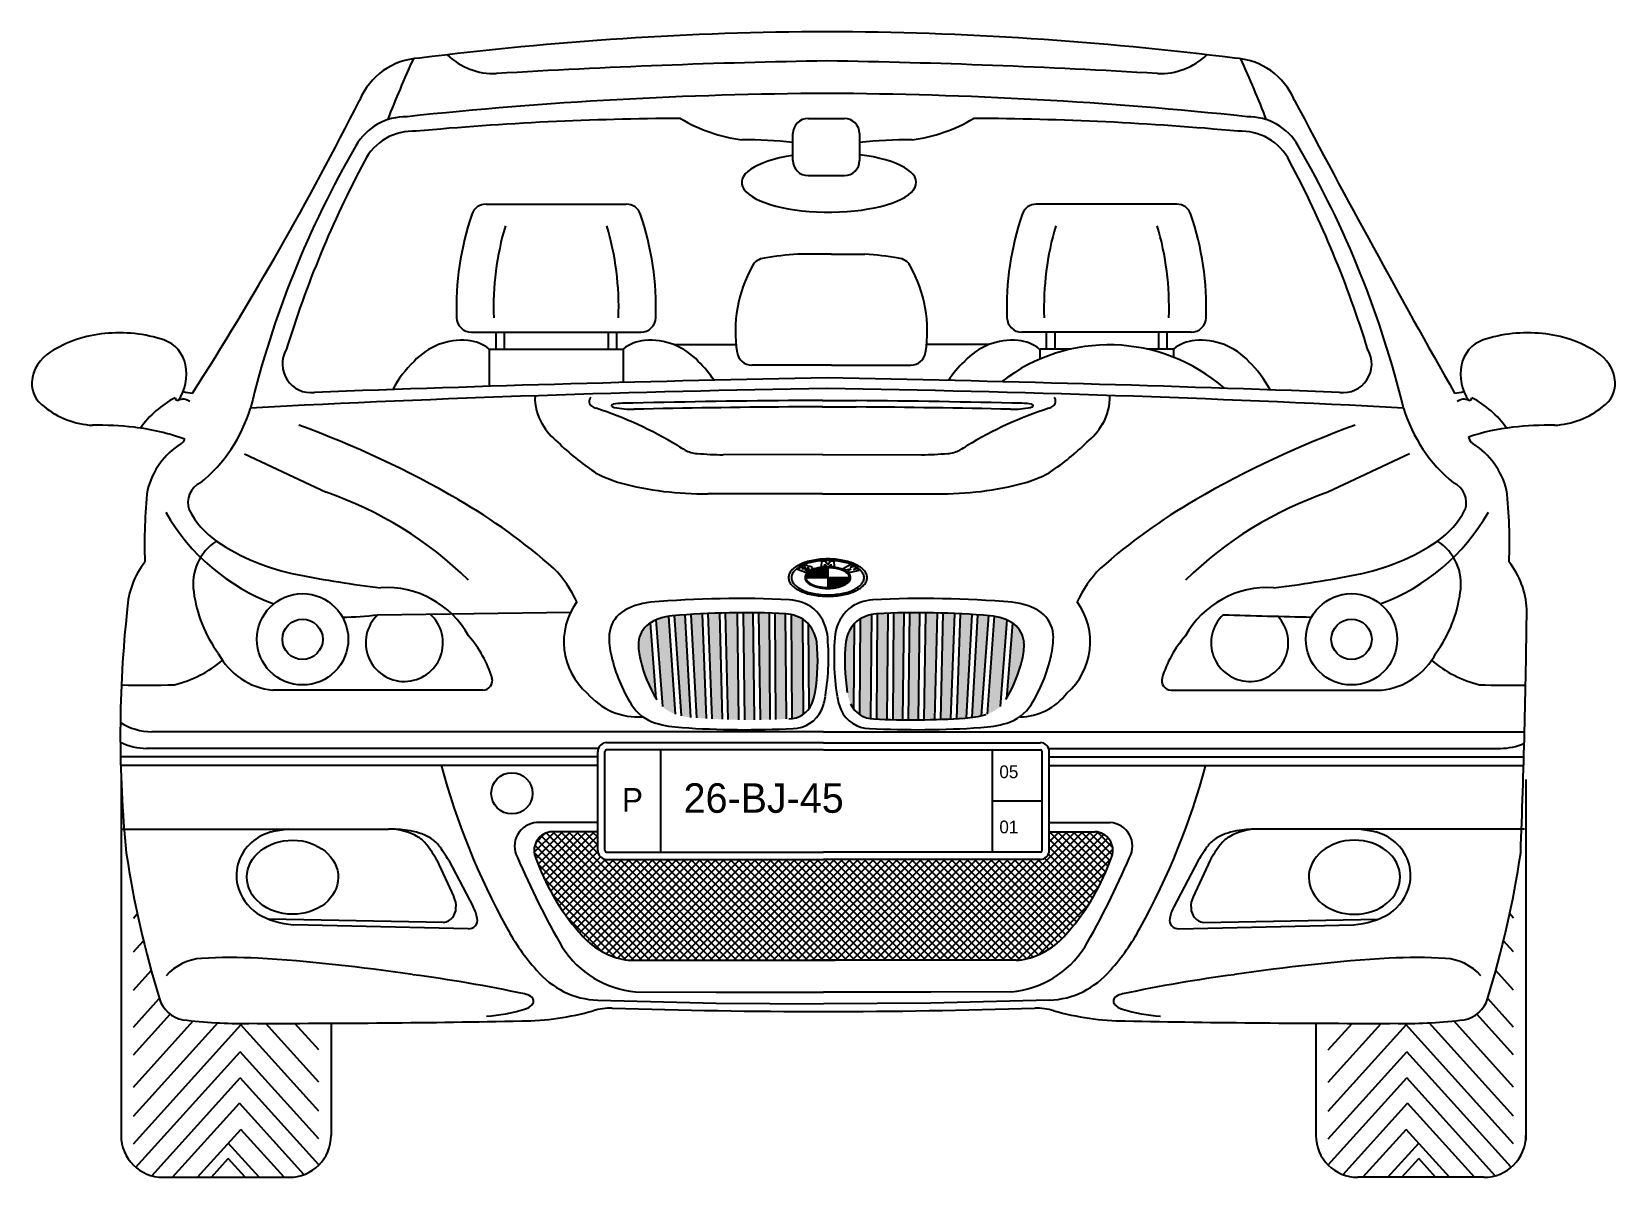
# Model space of a CAD drawing. Header units: millimetres. Extents: x -1078 to 1078, y 0 to 1560.
import ezdxf

# ---------------------------------------------------------------- set-up
doc = ezdxf.new("R2010")
doc.units = ezdxf.units.MM
doc.layers.add('ceco.net 212', color=7, linetype='Continuous')
doc.styles.add('AREAL', font='')
doc.styles.get('AREAL').set_extended_font_data('AvantGarde Bk BT')

msp = doc.modelspace()

# ---------------------------------------------------------------- hatches: boundary and pattern name
at = {"layer": 'ceco.net 212'}
h = msp.add_hatch(color=256, dxfattribs=at)
h.paths.add_polyline_path([(-236, 755.1, 0.010108), (-238.4, 753.6, 0.207257), (-251.9, 729, 0.077509), (-249.4, 704.9, 0.080164), (-228.1, 652.2)])
h.paths.add_polyline_path([(-211.3, 764.1, 0.064204), (-228.4, 759.1), (-219.3, 641.2, 0.107663), (-201.8, 630.9)])
h.paths.add_polyline_path([(-188.7, 766.2, 0.003191), (-203.5, 765), (-193.8, 628.6, 0.027505), (-180.9, 626.4)])
h.paths.add_polyline_path([(-165.1, 767.6, 0.003391), (-180.8, 766.7), (-172.9, 625.7, 0.003661), (-171.2, 625.6, 0.00277), (-159.8, 624.9)])
h.paths.add_polyline_path([(-141.6, 768.5, 0.00338), (-157.3, 767.9), (-151.9, 624.4, 0.00339), (-138, 623.8)])
h.paths.add_polyline_path([(-117.5, 769, 0.003489), (-133.7, 768.7), (-130.1, 623.5, 0.003538), (-115.6, 623.2)])
h.paths.add_polyline_path([(-96.2, 769, 0.0029), (-109.6, 769), (-107.7, 623.1, 0.003274), (-94.2, 623.1)])
h.paths.add_polyline_path([(-74.2, 768.5, 0.003023), (-88.3, 768.9), (-86.3, 623.2, 0.003233), (-73.1, 623.4)])
h.paths.add_polyline_path([(-52, 767.7, 0.003088), (-66.3, 768.3), (-65.2, 623.7, 0.003484), (-50.9, 624.3)])
h.paths.add_polyline_path([(-28.7, 760.5, 0.08031), (-44.1, 766.6), (-43, 624.8, 0.11815), (-27.6, 630.8)])
h.paths.add_polyline_path([(-9.2, 729.4, 0.140067), (-20.7, 753.9), (-19.8, 638.3, 0.054825), (-15.8, 644.9, 0.069981), (-11.4, 660.5, 0.064704)])
h = msp.add_hatch(color=256, dxfattribs=at)
h.paths.add_polyline_path([(257.2, 755.1, -0.010108), (259.5, 753.6, -0.207257), (273, 729, -0.077509), (270.6, 704.9, -0.080164), (249.2, 652.2)])
h.paths.add_polyline_path([(232.5, 764.1, -0.064204), (249.5, 759.1), (240.5, 641.2, -0.107663), (223, 630.9)])
h.paths.add_polyline_path([(209.9, 766.2, -0.003191), (224.6, 765), (214.9, 628.6, -0.027505), (202, 626.4)])
h.paths.add_polyline_path([(186.3, 767.6, -0.003391), (202, 766.7), (194.1, 625.7, -0.003661), (192.4, 625.6, -0.00277), (181, 624.9)])
h.paths.add_polyline_path([(162.7, 768.5, -0.00338), (178.4, 767.9), (173.1, 624.4, -0.00339), (159.2, 623.8)])
h.paths.add_polyline_path([(138.7, 769, -0.003489), (154.8, 768.7), (151.3, 623.5, -0.003538), (136.7, 623.2)])
h.paths.add_polyline_path([(117.3, 769, -0.0029), (130.8, 769), (128.8, 623.1, -0.003274), (115.4, 623.1)])
h.paths.add_polyline_path([(95.4, 768.5, -0.003023), (109.4, 768.9), (107.5, 623.2, -0.003233), (94.2, 623.4)])
h.paths.add_polyline_path([(73.2, 767.7, -0.003088), (87.5, 768.3), (86.3, 623.7, -0.003484), (72, 624.3)])
h.paths.add_polyline_path([(49.8, 760.5, -0.08031), (65.3, 766.6), (64.1, 624.8, -0.11815), (48.8, 630.8)])
h.paths.add_polyline_path([(30.3, 729.4, -0.140067), (41.9, 753.9), (40.9, 638.3, -0.054825), (36.9, 644.9, -0.069981), (32.5, 660.5, -0.064704)])
h = msp.add_hatch(dxfattribs=at)
h.set_pattern_fill('ANSI37', color=256, scale=60.735995, style=0)
h.set_pattern_definition([(45, (-17809.119, -35718.642), (-5.3683542, 5.3683542), []), (135, (-17809.119, -35718.642), (-5.3683542, -5.3683542), [])])
h.paths.add_polyline_path([(392.7, 437.5, 0.499546), (369.8, 470.7), (307.4, 470.7), (307.4, 445.1, -0.414214), (295.3, 433.1), (0, 433.1), (-295.3, 433.1, -0.414214), (-307.4, 445.1), (-307.4, 470.7), (-369.8, 470.7, 0.499546), (-392.7, 437.5, 0.096688), (-333, 334, 0.161163), (-277.9, 297.9, 0.065272), (-262.4, 295.8), (-262.4, 295.8), (15.9, 295.8), (262.4, 295.8, 0.065272), (277.9, 297.9, 0.160896), (332.9, 333.9, 0.00026), (333, 334, 0.096688)])

# ---------------------------------------------------------------- linework, layer by layer
for p, q in [((-20.9, 1442.2), (28.4, 1442.2)), ((-41.7, 1385), (-41.7, 1421.5)), ((49.2, 1421.5), (49.2, 1385)), ((28.4, 1364.2), (-20.9, 1364.2)), ((-459.6, 1325.4), (-268.5, 1325.4)), ((481, 1325.4), (289.8, 1325.4)), ((10.7, 1257.2), (-35.1, 1257.2)), ((10.7, 1257.2), (56.4, 1257.2)), ((-479.3, 1151.1), (-248.8, 1151.1)), ((-446.2, 1151.1), (-446.2, 1128)), ((-434.7, 1151.1), (-434.7, 1128)), ((-293.4, 1151.1), (-293.4, 1128)), ((-281.9, 1151.1), (-281.9, 1128)), ((500.7, 1151.1), (270.2, 1151.1)), ((303.3, 1151.1), (303.3, 1128)), ((314.8, 1151.1), (314.8, 1128)), ((456.1, 1151.1), (456.1, 1128)), ((467.6, 1151.1), (467.6, 1128)), ((-455.1, 1128), (-273.8, 1128)), ((-455.1, 1128), (-455.1, 1077.3)), ((-273, 1128), (-273, 1082.6)), ((-203.8, 1134.1), (-119.1, 1134.1)), ((225.1, 1134.1), (140.4, 1134.1)), ((294.4, 1128), (294.4, 1114.3)), ((336.8, 1128), (295.2, 1128)), ((476.5, 1128), (440.8, 1128)), ((476.5, 1128), (476.5, 1117.1)), ((10.7, 1106.2), (-97.5, 1106.2)), ((10.7, 1106.2), (118.9, 1106.2)), ((-1, 1057.9), (-47.7, 1057.9)), ((-1.9, 1057.9), (44.7, 1057.9)), ((-1, 1049.3), (-47.7, 1049.3)), ((-1.9, 1049.3), (44.7, 1049.3)), ((-788.5, 985.2), (-677.3, 933)), ((-1.5, 984.4), (-136.6, 984.1)), ((-1.5, 984.4), (133.6, 984.1)), ((798.1, 985.2), (686.9, 933)), ((-1.5, 930.9), (-157.5, 930.9)), ((-1.5, 930.9), (154.5, 930.9)), ((-28.1, 832.8), (-35.6, 828.3)), ((-35.6, 828.3), (-23.7, 823.8)), ((-29.6, 829.1), (-26.7, 830.8)), ((-27.7, 828.4), (-29.6, 829.1)), ((-24.9, 830.1), (-27.7, 828.4)), ((-22, 829.3), (-25.2, 827.5)), ((-25.2, 827.5), (-23.3, 826.7)), ((-23.7, 823.8), (-15.8, 828.4)), ((-23.3, 826.7), (-20.1, 828.6)), ((-22.9, 820.2), (5.8, 820.2)), ((-22.3, 821), (5.8, 821)), ((-21.6, 821.9), (5.8, 821.9)), ((-20.6, 822.7), (5.8, 822.7)), ((-19.7, 823.5), (5.8, 823.5)), ((-18.5, 824.4), (5.8, 824.4)), ((-16.9, 825.2), (5.8, 825.2)), ((-15.4, 826.1), (5.8, 826.1)), ((-13.4, 826.9), (5.8, 826.9)), ((-10.7, 827.8), (5.8, 827.8)), ((-7.9, 828.6), (5.8, 828.6)), ((-4, 829.5), (5.8, 829.5)), ((-2.8, 839.1), (-3.4, 831.8)), ((-3.4, 831.8), (1.6, 832.1)), ((2.3, 839.3), (-2.8, 839.1)), ((1.6, 832.1), (1.9, 835.1)), ((1.9, 835.1), (4.1, 832.1)), ((5.8, 834.4), (2.3, 839.3)), ((4.1, 832.1), (7.6, 832.1)), ((9.4, 839.3), (5.8, 834.4)), ((5.9, 830.2), (5.9, 803.3)), ((7.6, 832.1), (9.8, 835.1)), ((14.5, 839.1), (9.4, 839.3)), ((9.8, 835.1), (10.1, 832.1)), ((10.1, 832.1), (15.1, 831.8)), ((15.1, 831.8), (14.5, 839.1)), ((36.2, 834.4), (27, 828.7)), ((27, 828.7), (30.3, 827.2)), ((30.3, 827.2), (37.4, 828.8)), ((37.4, 828.8), (32.7, 825.8)), ((32.7, 825.8), (35, 823.9)), ((35, 823.9), (48.8, 826.9)), ((39.8, 832.9), (36.2, 834.4)), ((36.2, 830.7), (39.8, 832.9)), ((41.9, 831.9), (36.2, 830.7)), ((41, 827.8), (44.9, 830.2)), ((46.4, 828.9), (41, 827.8)), ((44.9, 830.2), (41.9, 831.9)), ((48.8, 826.9), (46.4, 828.9)), ((-23.9, 816.8), (35.6, 816.8)), ((-23.8, 817.6), (5.8, 817.6)), ((-23.6, 818.5), (5.8, 818.5)), ((-23.3, 819.3), (5.8, 819.3)), ((5.8, 815.9), (35.5, 815.9)), ((5.8, 815.1), (35.3, 815.1)), ((5.8, 814.2), (35, 814.2)), ((5.8, 813.4), (34.5, 813.4)), ((5.8, 812.5), (34, 812.5)), ((5.8, 811.7), (33.3, 811.7)), ((5.8, 810.8), (32.3, 810.8)), ((5.8, 810), (31.4, 810)), ((5.8, 809.1), (30.2, 809.1)), ((5.8, 808.3), (28.8, 808.3)), ((5.8, 807.4), (27.1, 807.4)), ((5.8, 806.6), (25.2, 806.6)), ((5.8, 805.7), (22.8, 805.7)), ((5.8, 804.9), (19.8, 804.9)), ((5.8, 804.1), (15.7, 804.1)), ((-606.9, 766.3), (-344.5, 769.7)), ((-236, 755.1), (-228.1, 652.2)), ((-228.4, 759.1), (-219.3, 641.2)), ((-211.3, 764.1), (-201.8, 630.9)), ((-203.5, 765), (-193.8, 628.6)), ((-188.7, 766.2), (-180.9, 626.4)), ((-180.8, 766.7), (-172.9, 625.7)), ((-165.1, 767.6), (-159.8, 624.9)), ((-157.3, 767.9), (-151.9, 624.4)), ((-141.6, 768.5), (-138, 623.8)), ((-133.7, 768.7), (-130.1, 623.5)), ((-117.5, 769), (-115.6, 623.2)), ((-109.6, 769), (-107.7, 623.1)), ((-96.2, 769), (-94.2, 623.1)), ((-88.3, 768.9), (-86.3, 623.2)), ((-74.2, 768.5), (-73.1, 623.4)), ((-66.3, 768.3), (-65.2, 623.7)), ((-52, 767.7), (-50.9, 624.3)), ((-44.1, 766.6), (-43, 624.8)), ((-28.7, 760.5), (-27.6, 630.8)), ((49.8, 760.5), (48.8, 630.8)), ((65.3, 766.6), (64.1, 624.8)), ((73.2, 767.7), (72, 624.3)), ((87.5, 768.3), (86.3, 623.7)), ((95.4, 768.5), (94.2, 623.4)), ((109.4, 768.9), (107.5, 623.2)), ((117.3, 769), (115.4, 623.1)), ((130.8, 769), (128.8, 623.1)), ((138.7, 769), (136.7, 623.2)), ((154.8, 768.7), (151.3, 623.5)), ((162.7, 768.5), (159.2, 623.8)), ((178.4, 767.9), (173.1, 624.4)), ((186.3, 767.6), (181, 624.9)), ((202, 766.7), (194.1, 625.7)), ((209.9, 766.2), (202, 626.4)), ((224.6, 765), (214.9, 628.6)), ((232.5, 764.1), (223, 630.9)), ((249.5, 759.1), (240.5, 641.2)), ((257.2, 755.1), (249.2, 652.2)), ((-20.7, 753.9), (-19.8, 638.3)), ((41.9, 753.9), (40.9, 638.3)), ((-463.8, 663.5), (-750.1, 663.5)), ((473.4, 663.5), (759.7, 663.5)), ((0, 606.8), (-914.6, 606.8)), ((0, 606.8), (954.7, 606.8)), ((-306.6, 584.2), (-921.8, 584.2)), ((0, 592), (-295.3, 592)), ((0, 582.4), (-295.3, 582.4)), ((-221.7, 442.7), (-221.7, 582.4)), ((0, 592), (295.3, 592)), ((0, 582.4), (295.3, 582.4)), ((230.3, 442.7), (230.3, 582.4)), ((306.6, 584.2), (921.8, 584.2)), ((-307.4, 572.6), (-957.3, 572.6)), ((-307.4, 561.1), (-957.1, 561.1)), ((-307.4, 445.1), (-307.4, 580)), ((-297.7, 445.1), (-297.7, 580)), ((297.7, 445.1), (297.7, 580)), ((307.4, 445.1), (307.4, 580)), ((307.4, 572.6), (953.7, 572.6)), ((307.4, 561.1), (953.4, 561.1)), ((-956.5, 541.7), (-956.5, 57.2)), ((956.5, 541.7), (956.5, 50.5)), ((230.3, 512.6), (297.7, 512.6)), ((-307.4, 483.2), (-390.6, 483.2)), ((307.4, 483.2), (390.6, 483.2)), ((-954.4, 474.2), (-592.5, 474.2)), ((-307.4, 470.7), (-369.8, 470.7)), ((307.4, 470.7), (369.8, 470.7)), ((954.4, 474.2), (592.5, 474.2)), ((-526.4, 432.2), (-503.5, 381.9)), ((-510.4, 431.3), (-476.9, 368.4)), ((-295.3, 442.7), (0, 442.7)), ((-295.3, 433.1), (0, 433.1)), ((295.3, 442.7), (0, 442.7)), ((295.3, 433.1), (0, 433.1)), ((510.4, 431.3), (476.9, 368.4)), ((526.4, 432.2), (503.5, 381.9)), ((-939.7, 353.2), (-934.5, 359)), ((-517.5, 347.2), (-755.2, 351.5)), ((517.5, 347.2), (755.2, 351.5)), ((939.7, 353.2), (934.5, 359)), ((-484, 338.6), (-721.9, 343.9)), ((484, 338.6), (721.9, 343.9)), ((-939.7, 307.2), (-926.1, 322.3)), ((939.7, 307.2), (926.1, 322.3)), ((-939.7, 254.9), (-915.6, 281.6)), ((-670.5, 290.8), (-670.5, 290.2)), ((-262.4, 295.8), (15.9, 295.8)), ((262.4, 295.8), (-15.9, 295.8)), ((939.7, 254.9), (915.6, 281.6)), ((-939.7, 204.6), (-904.5, 243.7)), ((-307.5, 241.3), (-146.3, 237.4)), ((-255.9, 252.6), (-146.3, 252.4)), ((-146.3, 252.4), (0, 252.4)), ((-146.3, 237.4), (0, 236.2)), ((146.3, 252.4), (0, 252.4)), ((146.3, 237.4), (0, 236.2)), ((255.9, 252.6), (146.3, 252.4)), ((307.5, 241.3), (146.3, 237.4)), ((939.7, 204.6), (904.5, 243.7)), ((-939.7, 167), (-889.8, 222.3)), ((939.7, 167), (889.8, 222.3)), ((-939.7, 123), (-858.4, 213.1)), ((-939.7, 83.3), (-824.9, 210.5)), ((-939.7, 45.6), (-793.5, 207.6)), ((-687.3, 90), (-793.5, 207.6)), ((-687.3, 129.8), (-759.4, 209.7)), ((-687.3, 173.7), (-719.8, 209.7)), ((-670.5, 209.8), (-670.5, 57.2)), ((670.5, 209.8), (670.5, 57.2)), ((687.3, 173.7), (719.8, 209.7)), ((687.3, 129.8), (759.4, 209.7)), ((687.3, 90), (793.5, 207.6)), ((939.7, 45.6), (793.5, 207.6)), ((939.7, 83.3), (824.9, 210.5)), ((939.7, 123), (858.4, 213.1)), ((-936.4, 13.7), (-794.4, 171)), ((-687.3, 52.3), (-794.4, 171)), ((687.3, 52.3), (794.4, 171)), ((936.4, 13.7), (794.4, 171)), ((-914.7, 2.1), (-794.4, 135.4)), ((-687.3, 16.8), (-794.4, 135.4)), ((687.3, 16.8), (794.4, 135.4)), ((914.7, 2.1), (794.4, 135.4)), ((-886.4, 0), (-795.4, 100.9)), ((-707.6, 3.7), (-795.4, 100.9)), ((707.6, 3.7), (795.4, 100.9)), ((886.4, 0), (795.4, 100.9)), ((-852.4, 0), (-793.5, 65.3)), ((-734.5, 0), (-793.5, 65.3)), ((734.5, 0), (793.5, 65.3)), ((852.4, 0), (793.5, 65.3)), ((-768.5, 0), (-810.5, 46.5)), ((768.5, 0), (810.5, 46.5)), ((-833.5, 0), (-810.5, 25.6)), ((-787.4, 0), (-810.5, 25.6)), ((787.4, 0), (810.5, 25.6)), ((833.5, 0), (810.5, 25.6)), ((-899.3, 0), (-727.7, 0)), ((899.3, 0), (727.7, 0))]:
    msp.add_line(p, q, dxfattribs=at)
for centre, radius in [((-709.4, 732.8), 62.2), ((719, 732.8), 62.2), ((-709.4, 732.8), 27.5), ((719, 732.8), 27.5), ((-424.3, 523), 28.1)]:
    msp.add_circle(centre, radius, dxfattribs=at)
for centre, radius, start, end in [((23.3, -3016), 4576.4, 90.2321, 97.2011), ((-13.7, -3016), 4576.4, 82.7989, 89.7679), ((-545.3, 1430.7), 93.8, 93.0628, 157.4533), ((891.7, 862), 1594, 155.4786, 158.7208), ((-448.9, 1595), 91.7, 226.0733, 272.2005), ((182.5, -8986.1), 10508.2, 90.96875, 93.42547), ((-172.9, -8986.1), 10508.2, 86.57453, 89.03125), ((458.5, 1595), 91.7, 267.7995, 313.9267), ((554.9, 1430.7), 93.8, 22.5467, 86.9372), ((-882.1, 862), 1594, 21.2792, 24.5214), ((-4682.5, 3513.9), 4538.6, 327.3933, 333.1866), ((31.3, -4187.1), 5663.4, 90.2682, 96.0655), ((-21.7, -4187.1), 5663.4, 83.9345, 89.7318), ((12406.2, 7637.3), 13284.7, 207.67765, 209.63593), ((-568.2, 1365.4), 79.2, 89.2227, 149.9997), ((-558.9, 1350.7), 74.2, 86.8256, 153.2619), ((-174.6, -2705), 4147.3, 90.2779, 95.2594), ((-84.3, 1625.4), 213.9, 238.9228, 262.8007), ((-20.9, 1421.5), 20.7, 90, 180), ((28.4, 1421.5), 20.7, 360, 90), ((93.9, 1625.4), 213.9, 277.1993, 301.0772), ((184.2, -2705), 4147.3, 84.7406, 89.7221), ((568.5, 1350.7), 74.2, 26.7381, 93.1744), ((577.8, 1365.4), 79.2, 30.0003, 90.7773), ((519.6, 733.1), 1337.4, 149.8383, 166.3874), ((-110.2, 731.9), 681.2, 84.2254, 90.0747), ((119.8, 731.9), 681.2, 89.9253, 95.9538), ((-510, 733.1), 1337.4, 13.6126, 30.1617), ((668.5, 697.2), 1464.7, 152.0348, 162.928), ((-20.9, 1385), 20.7, 180, 270), ((28.4, 1385), 20.7, 270, 0), ((-658.9, 697.2), 1464.7, 17.072, 27.9652), ((-459.6, 1305), 20.4, 90, 161.2577), ((-268.5, 1305), 20.4, 18.7423, 90), ((289.8, 1305), 20.4, 90, 161.2577), ((481, 1305), 20.4, 18.7423, 90), ((-104.3, 1184.4), 395.6, 161.2577, 181.9747), ((-53.7, 1184.4), 395.6, 163.6065, 181.9747), ((-674.5, 1184.4), 395.6, 358.0253, 16.3935), ((-623.8, 1184.4), 395.6, 358.0253, 18.7423), ((645.1, 1184.4), 395.6, 161.2577, 181.9747), ((695.8, 1184.4), 395.6, 163.6065, 181.9747), ((75, 1184.4), 395.6, 358.0253, 16.3935), ((125.7, 1184.4), 395.6, 358.0253, 18.7423), ((-78.9, 1231.5), 20.4, 95.2504, 150.8372), ((-12.2, 865.4), 392.5, 93.3417, 100.0581), ((33.6, 865.4), 392.5, 79.9419, 86.6583), ((100.2, 1231.5), 20.4, 29.1628, 84.7496), ((63.4, 1152.1), 183.4, 150.8372, 189.0042), ((-42.1, 1152.1), 183.4, 350.9958, 29.1628), ((-479.3, 1171.5), 20.4, 181.9747, 270), ((-248.8, 1171.5), 20.4, 270, 358.0253), ((270.2, 1171.5), 20.4, 181.9747, 270), ((500.7, 1171.5), 20.4, 270, 358.0253), ((-964, 983.8), 166, 95.1322, 122.4344), ((-958.9, 954.3), 195.9, 71.952, 95.8531), ((958.9, 954.3), 195.9, 84.1469, 108.048), ((964, 983.8), 166, 57.5656, 84.8678), ((-1024.6, 1078.2), 53.9, 121.8156, 174.8513), ((-913.9, 1097.1), 46.2, 11.6318, 70.1034), ((-698, 1107.7), 38.9, 149.7863, 276.9755), ((-492.4, 1051.7), 88.4, 84.8207, 137.5385), ((-489.4, 1084.9), 55.1, 51.5882, 84.8775), ((-238.8, 1084.9), 55.1, 95.1225, 128.4118), ((-235.7, 1051.7), 88.4, 42.4615, 95.1793), ((-97.5, 1126.6), 20.4, 189.0042, 270), ((118.9, 1126.6), 20.4, 270, 350.9958), ((257.1, 1051.7), 88.4, 84.8207, 137.5385), ((388.8, 895.5), 238.3, 48.7606, 127.8499), ((260.1, 1084.9), 55.1, 51.5882, 84.8775), ((510.7, 1084.9), 55.1, 95.1225, 128.4118), ((513.8, 1051.7), 88.4, 42.4615, 95.1793), ((707.6, 1107.7), 38.9, 263.0245, 30.2137), ((913.9, 1097.1), 46.2, 109.8966, 168.3682), ((1024.6, 1078.2), 53.9, 5.1487, 58.1844), ((-929.5, 1094), 62.1, 324.7107, 11.5387), ((-456.5, 1005), 146.7, 133.5434, 152.4255), ((-271.6, 1005), 146.7, 33.3517, 46.4566), ((292.9, 1005), 146.7, 133.5434, 146.7742), ((477.9, 1005), 146.7, 27.3888, 46.4566), ((929.5, 1094), 62.1, 168.4613, 215.2893), ((-1039.5, 1081.9), 38.8, 178.4328, 236.0708), ((699.9, -35575.2), 36670.7, 91.08611, 92.17731), ((-690.3, -35575.2), 36670.7, 87.82269, 88.91389), ((1039.5, 1081.9), 38.8, 303.9292, 1.5672), ((-820.5, 942.8), 134.4, 117.754, 144.7371), ((-879, 1062.2), 4.09, 185.4702, 273.3515), ((-872.1, 1045.4), 14.3, 51.1696, 117.7897), ((-857.5, 1116.7), 48.5, 252.6002, 267.8714), ((336.4, -20448.9), 21525.7, 90.88279, 92.97377), ((-325.5, 1061.2), 67.4, 177.2098, 211.4676), ((-311.3, 1056.9), 7.83, 136.1964, 239.1473), ((99, -14837.2), 15895.8, 90.5289, 91.34324), ((-326.8, -20448.9), 21525.7, 87.02623, 89.11721), ((-102, -14837.2), 15895.8, 88.65676, 89.4711), ((308.3, 1056.9), 7.83, 300.8527, 43.8036), ((322.5, 1061.2), 67.4, 328.5324, 3.1508), ((857.5, 1116.7), 48.5, 272.1286, 287.3998), ((872.1, 1045.4), 14.3, 62.2103, 128.8304), ((879, 1062.2), 4.09, 266.6485, 354.5298), ((820.5, 942.8), 134.4, 35.2629, 62.246), ((-990, 1136), 111.8, 230.5179, 267.2559), ((-984.3, 1110.2), 213.4, 309.5935, 342.9971), ((-305.1, 1064.4), 17.5, 234.519, 255.0072), ((-483, 522.6), 552.8, 59.0536, 71.7285), ((-287.7, 1051), 0.926, 147.8184, 225.8095), ((-285.9, 1049.5), 3.29, 98.7257, 143.0076), ((-284.8, 1053.9), 5.03, 223.8652, 243.7543), ((-282.1, 1060.3), 12, 245.8667, 256.2619), ((-270.3, 967.3), 87.1, 92.2056, 100.6858), ((-258.5, 1187.2), 141.1, 259.1946, 270.3089), ((83, -14839.2), 15889, 90.47153, 91.2289), ((-86, -14839.2), 15889, 88.7711, 89.52847), ((480, 522.6), 552.8, 108.2715, 120.9464), ((255.5, 1187.2), 141.1, 269.6911, 280.8054), ((267.3, 967.3), 87.1, 79.3142, 87.7944), ((279.1, 1060.3), 12, 283.7381, 294.1333), ((282.9, 1049.5), 3.29, 36.9924, 81.2743), ((281.8, 1053.9), 5.03, 296.2457, 316.1348), ((284.8, 1051), 0.926, 314.1905, 32.1816), ((302.2, 1064.4), 17.5, 284.9928, 305.481), ((993.9, 1110.2), 213.4, 197.0029, 230.4065), ((990, 1136), 111.8, 272.7441, 309.4821), ((-992.2, 520.4), 504, 83.917, 90.3647), ((-971.9, 726.9), 296.5, 69.8302, 83.581), ((-1190.7, -277.7), 1386.6, 59.9699, 69.9056), ((-303.9, 1072.2), 91.6, 210.2578, 230.8448), ((300.9, 1072.2), 91.6, 309.1552, 329.7422), ((1200.3, -277.7), 1386.6, 110.0944, 120.0301), ((971.9, 726.9), 296.5, 96.419, 108.3553), ((992.2, 520.4), 504, 89.6353, 96.083), ((-819.1, 910.8), 104.6, 122.2162, 165.7801), ((-880.5, 1009.4), 11.6, 298.8376, 338.564), ((-119.3, 1249), 346.7, 225.6385, 236.2434), ((-110.7, 1129.4), 159.2, 236.4485, 240.7442), ((107.8, 1129.4), 159.2, 299.2558, 303.5515), ((116.3, 1249), 346.7, 303.7566, 314.3615), ((890.1, 1009.4), 11.6, 185.6123, 241.1624), ((828.7, 910.8), 104.6, 14.2199, 57.7838), ((-168.7, 1029.5), 43.8, 243.0694, 265.5282), ((-127.3, 1527.6), 543.6, 265.2707, 269.0215), ((124.3, 1527.6), 543.6, 270.9785, 274.7293), ((165.7, 1029.5), 43.8, 274.4718, 296.9306), ((-280.2, 1008.3), 57.2, 236.2434, 244.4376), ((-218.7, 1136.8), 199.7, 244.4376, 253.0598), ((215.7, 1136.8), 199.7, 286.9402, 295.5624), ((277.2, 1008.3), 57.2, 295.5624, 303.7566), ((-250.9, 863.3), 673.7, 173.7639, 182.1421), ((-836, 918.9), 29.6, 114.53, 199.5828), ((-846.8, 441.5), 520, 45.6758, 70.9709), ((-162.9, 1372), 441.1, 255.0221, 270.6952), ((159.9, 1372), 441.1, 269.3048, 284.9779), ((856.4, 441.5), 520, 109.0291, 134.3242), ((845.7, 918.9), 29.6, 340.4172, 65.47), ((260.5, 863.3), 673.7, 357.8579, 6.2361), ((-756.2, 966.4), 122.1, 208.053, 234.7895), ((-888, 244.9), 782.6, 48.2764, 60.014), ((897.6, 244.9), 782.6, 119.986, 131.7236), ((765.8, 966.4), 122.1, 305.2105, 331.947), ((-649.3, 1047.4), 284.3, 209.8825, 249.5448), ((658.9, 1047.4), 284.3, 290.4552, 330.1175), ((-789, 808.1), 69.5, 122.7197, 188.9658), ((-662, 1109.3), 293.3, 235.865, 259.272), ((671.6, 1109.3), 293.3, 280.728, 304.135), ((798.6, 808.1), 69.5, 351.0342, 57.2803), ((4.8, 740.5), 101.6, 95.327, 101.0546), ((5.8, 730.9), 111.3, 89.9798, 95.3717), ((5.9, 730.9), 111.3, 84.6283, 90.0202), ((6.9, 740.5), 101.6, 78.9454, 84.673), ((-837.4, 768.9), 110.8, 141.398, 177.3773), ((-449.8, 2122), 1327.9, 258.4078, 263.3705), ((-480.8, 717.6), 159.3, 24.5953, 44.4127), ((-34.9, 816.7), 12.8, 156.9019, 179.6455), ((-30.4, 814.7), 17.7, 138.2216, 156.5972), ((-22.6, 807.8), 28.2, 124.8461, 138.3467), ((-31.8, 816.7), 11.9, 156.9019, 179.6455), ((-27.7, 814.8), 16.4, 138.2216, 156.5972), ((-20.4, 808.5), 26, 124.8461, 138.3467), ((-13.3, 794.7), 44.2, 115.0378, 125.0336), ((-11.9, 796.4), 40.8, 115.0378, 125.0336), ((-4.8, 776.7), 64.1, 107.38, 115.1731), ((-4, 779.8), 59.2, 107.38, 115.1731), ((-26.1, 829.4), 3.94, 111.4802, 120.6108), ((-25.5, 827.9), 5.53, 104.323, 111.6001), ((-25.1, 826.5), 7.03, 98.199, 104.4003), ((-26.2, 829.8), 1.15, 111.9693, 121.0541), ((-26, 829.4), 1.62, 104.8436, 112.0859), ((-25.9, 829), 2.06, 98.7611, 104.9191), ((-25.8, 828.7), 2.39, 93.2346, 98.8139), ((-24.9, 825.4), 8.1, 92.6101, 98.2532), ((-25.8, 828.5), 2.52, 87.9008, 93.2771), ((-25.8, 828.6), 2.44, 82.4372, 87.9423), ((-25.8, 828.9), 2.14, 76.4931, 82.4867), ((-24.9, 825), 8.47, 87.1811, 92.6544), ((-25.7, 829.3), 1.72, 69.612, 76.5623), ((-25.5, 829.8), 1.25, 61.1211, 69.7178), ((-17.7, 816.7), 7.41, 156.9019, 179.6455), ((-25.3, 830.1), 0.83, 49.9783, 61.2821), ((-25.3, 830.8), 0.775, 300.1998, 312.0363), ((-25.1, 830.4), 0.519, 34.7066, 50.1701), ((-24.9, 830.5), 0.338, 14.1292, 34.7043), ((-25.1, 830.6), 0.483, 311.8517, 328.0713), ((-24.9, 830.5), 0.276, 350.0424, 13.5754), ((-24.9, 830.5), 0.321, 328.1414, 349.4176), ((-24.9, 825.4), 8.07, 81.5717, 87.2256), ((-15.1, 815.6), 10.2, 138.2216, 156.5972), ((1.5, 757.1), 84.7, 100.9957, 107.4675), ((-24.7, 826.5), 6.99, 75.4012, 81.6263), ((-15.1, 815.6), 9.04, 138.2216, 156.5972), ((-24.3, 828), 5.49, 68.1595, 75.4794), ((-10.6, 811.6), 16.3, 124.8461, 138.3467), ((-23.7, 829.4), 3.9, 59.0785, 68.2811), ((-21.4, 828.3), 1.16, 111.8122, 120.8361), ((-21.2, 827.9), 1.62, 104.7221, 111.9273), ((-10.6, 811.6), 15.1, 124.8461, 138.3467), ((-23, 830.6), 2.52, 46.9629, 59.2609), ((1.8, 761.7), 78.2, 100.9957, 107.4675), ((-21.1, 827.5), 2.07, 98.6616, 104.7968), ((-21.1, 827.2), 2.39, 93.1484, 98.7139), ((-22.4, 831.3), 1.56, 30.2024, 47.1513), ((-21.1, 827), 2.52, 87.8222, 93.1907), ((-21.9, 831.6), 1.05, 7.9773, 30.0786), ((-21, 827.1), 2.43, 82.3618, 87.8637), ((-19.3, 823.4), 8.5, 94.7071, 100.5393), ((-21, 827.4), 2.14, 76.417, 82.4113), ((-20.9, 827.8), 1.71, 69.5314, 76.4863), ((-20.7, 828.3), 1.25, 61.0314, 69.6372), ((-20.5, 828.6), 0.827, 49.8748, 61.1922), ((-20.5, 829.3), 0.775, 300.2035, 312.0222), ((-19.3, 822.6), 9.23, 89.2343, 94.7545), ((-20.3, 828.9), 0.517, 34.5879, 50.0656), ((-20.3, 829.1), 0.483, 311.8381, 328.0265), ((-20.2, 829), 0.337, 14.0076, 34.583), ((-20.1, 829), 0.275, 349.9496, 13.4533), ((-20.2, 829), 0.321, 328.095, 349.3287), ((-5.2, 804), 25.5, 115.0378, 125.0336), ((-5.2, 804), 24.3, 115.0378, 125.0336), ((-19.3, 822.7), 9.11, 83.7098, 89.2781), ((-19.2, 823.7), 8.17, 77.7725, 83.76), ((-18.8, 825.2), 6.65, 70.9668, 77.841), ((-18.2, 826.8), 4.89, 62.629, 71.0713), ((-17.5, 828.3), 3.26, 51.7237, 62.7912), ((-0.3, 793.7), 37, 107.38, 115.1731), ((-17.2, 830.9), 2.83, 300.1785, 312.3301), ((-16.7, 829.2), 2.03, 36.729, 51.9308), ((-0.3, 793.7), 35.8, 107.38, 115.1731), ((-16.5, 830.1), 1.75, 312.1351, 328.9033), ((-16.1, 829.7), 1.29, 16.2437, 36.7715), ((-16, 829.8), 1.16, 329.0036, 351.0103), ((-15.9, 829.8), 1.02, 351.7044, 15.7049), ((4.9, 746.4), 93.8, 95.327, 101.0546), ((3.3, 782.4), 48.8, 100.9957, 107.4675), ((3.3, 782.4), 47.7, 100.9957, 107.4675), ((5.3, 772.8), 58.6, 95.327, 101.0546), ((5.3, 772.8), 57.5, 95.327, 101.0546), ((5.8, 737.5), 102.7, 89.9798, 95.3717), ((5.8, 767.2), 64.2, 89.9798, 95.3717), ((5.8, 767.2), 63, 89.9798, 95.3717), ((5.9, 737.5), 102.7, 84.6283, 90.0202), ((5.9, 767.2), 64.2, 84.6283, 90.0202), ((5.9, 767.2), 63, 84.6283, 90.0202), ((6.4, 772.8), 57.5, 78.9454, 84.673), ((6.4, 772.8), 58.6, 78.9454, 84.673), ((6.8, 746.4), 93.8, 78.9454, 84.673), ((8.4, 782.4), 47.7, 72.5325, 79.0043), ((8.4, 782.4), 48.8, 72.5325, 79.0043), ((12, 793.7), 35.8, 64.8269, 72.62), ((12, 793.7), 37, 64.8269, 72.62), ((9.9, 761.7), 78.2, 72.5325, 79.0043), ((10.2, 757.1), 84.7, 72.5325, 79.0043), ((16.9, 804), 24.3, 54.9664, 64.9622), ((16.9, 804), 25.5, 54.9664, 64.9622), ((22.3, 811.6), 15.1, 41.6533, 55.1539), ((22.3, 811.6), 16.3, 41.6533, 55.1539), ((15.7, 779.8), 59.2, 64.8269, 72.62), ((26.8, 815.6), 9.04, 23.4028, 41.7784), ((26.8, 815.6), 10.2, 23.4028, 41.7784), ((16.5, 776.7), 64.1, 64.8269, 72.62), ((29.4, 816.7), 7.41, 0.3545, 23.0981), ((23.6, 796.4), 40.8, 54.9664, 64.9622), ((25, 794.7), 44.2, 54.9664, 64.9622), ((32.1, 808.5), 26, 41.6533, 55.1539), ((34.3, 807.8), 28.2, 41.6533, 55.1539), ((39.3, 814.8), 16.4, 23.4028, 41.7784), ((43.5, 816.7), 11.9, 0.3545, 23.0981), ((42.1, 814.7), 17.7, 23.4028, 41.7784), ((46.6, 816.7), 12.8, 0.3545, 23.0981), ((490.5, 717.6), 159.3, 135.5873, 155.4047), ((459.4, 2122), 1327.9, 276.6295, 281.5922), ((847, 768.9), 110.8, 2.6227, 38.602), ((-594.9, 675.9), 127.4, 28.8782, 93.669), ((-34.9, 816.8), 12.8, 180.3545, 203.0981), ((-30.4, 818.8), 17.7, 203.4028, 221.7784), ((-22.6, 825.8), 28.2, 221.6533, 235.1539), ((-31.8, 816.8), 11.9, 180.3545, 203.0981), ((-27.7, 818.7), 16.4, 203.4028, 221.7784), ((-20.4, 825.1), 26, 221.6533, 235.1539), ((-13.3, 838.8), 44.2, 234.9664, 244.9622), ((-11.9, 837.1), 40.8, 234.9664, 244.9622), ((-4.8, 856.8), 64.1, 244.8269, 252.62), ((-4, 853.7), 59.2, 244.8269, 252.62), ((-17.7, 816.8), 7.41, 180.3545, 203.0981), ((-15.1, 818), 10.2, 203.4028, 221.7784), ((-17.7, 816.7), 6.22, 156.9019, 179.6455), ((-17.7, 816.8), 6.22, 180.3545, 203.0981), ((-15.1, 818), 9.04, 203.4028, 221.7784), ((-10.6, 822), 16.3, 221.6533, 235.1539), ((-10.6, 822), 15.1, 221.6533, 235.1539), ((-5.2, 829.5), 25.5, 234.9664, 244.9622), ((-5.2, 829.5), 24.3, 234.9664, 244.9622), ((-0.3, 839.9), 37, 244.8269, 252.62), ((-0.3, 839.9), 35.8, 244.8269, 252.62), ((3.3, 851.2), 48.8, 252.5325, 259.0043), ((3.3, 851.2), 47.7, 252.5325, 259.0043), ((5.3, 860.8), 58.6, 258.9454, 264.673), ((5.3, 860.8), 57.5, 258.9454, 264.673), ((5.8, 866.3), 64.2, 264.6283, 270.0202), ((5.8, 866.3), 63, 264.6283, 270.0202), ((5.9, 866.3), 64.2, 269.9798, 275.3717), ((5.9, 866.3), 63, 269.9798, 275.3717), ((6.4, 860.8), 57.5, 275.327, 281.0546), ((6.4, 860.8), 58.6, 275.327, 281.0546), ((8.4, 851.2), 47.7, 280.9957, 287.4675), ((8.4, 851.2), 48.8, 280.9957, 287.4675), ((12, 839.9), 35.8, 287.38, 295.1731), ((12, 839.9), 37, 287.38, 295.1731), ((16.9, 829.5), 24.3, 295.0378, 305.0336), ((16.9, 829.5), 25.5, 295.0378, 305.0336), ((22.3, 822), 15.1, 304.8461, 318.3467), ((22.3, 822), 16.3, 304.8461, 318.3467), ((15.7, 853.7), 59.2, 287.38, 295.1731), ((26.8, 818), 9.04, 318.2216, 336.5972), ((26.8, 818), 10.2, 318.2216, 336.5972), ((29.4, 816.7), 6.22, 0.3545, 23.0981), ((29.4, 816.8), 6.22, 336.9019, 359.6455), ((16.5, 856.8), 64.1, 287.38, 295.1731), ((29.4, 816.8), 7.41, 336.9019, 359.6455), ((23.6, 837.1), 40.8, 295.0378, 305.0336), ((25, 838.8), 44.2, 295.0378, 305.0336), ((32.1, 825.1), 26, 304.8461, 318.3467), ((34.3, 825.8), 28.2, 304.8461, 318.3467), ((39.3, 818.7), 16.4, 318.2216, 336.5972), ((43.5, 816.8), 11.9, 336.9019, 359.6455), ((42.1, 818.8), 17.7, 318.2216, 336.5972), ((46.6, 816.8), 12.8, 336.9019, 359.6455), ((604.5, 675.9), 127.4, 86.331, 151.1218), ((-680.6, 819.7), 178.4, 187.1921, 216.4324), ((-260.8, 729.4), 92.8, 144.1162, 229.0496), ((-228.4, 698.4), 85.1, 94.8539, 123.373), ((-114.8, -630.9), 1419.2, 87.2257, 94.881), ((-51.3, 723.1), 63.8, 53.3756, 85.3666), ((1.5, 876.4), 84.7, 252.5325, 259.0043), ((1.8, 871.8), 78.2, 252.5325, 259.0043), ((4.8, 893), 101.6, 258.9454, 264.673), ((4.9, 887.2), 93.8, 258.9454, 264.673), ((5.8, 902.6), 111.3, 264.6283, 270.0202), ((5.8, 896), 102.7, 264.6283, 270.0202), ((5.9, 896), 102.7, 269.9798, 275.3717), ((5.9, 902.6), 111.3, 269.9798, 275.3717), ((6.8, 887.2), 93.8, 275.327, 281.0546), ((6.9, 893), 101.6, 275.327, 281.0546), ((9.9, 871.8), 78.2, 280.9957, 287.4675), ((10.2, 876.4), 84.7, 280.9957, 287.4675), ((72.4, 723.1), 63.8, 94.6334, 126.6244), ((136, -630.9), 1419.2, 85.119, 92.7743), ((249.5, 698.4), 85.1, 56.627, 85.1461), ((270.4, 729.4), 92.8, 310.9504, 35.8838), ((690.2, 819.7), 178.4, 323.5676, 352.8079), ((613.4, 601.9), 1571, 173.7092, 185.8449), ((-649.3, 1047.4), 284.3, 268.8184, 278.5798), ((-570.8, 728), 52.6, 133.3755, 48.1125), ((-248.7, 735.3), 43.3, 127.8272, 174.6639), ((-200.1, 695.5), 69.6, 94.8539, 123.373), ((-107.3, -390.7), 1159.7, 87.2257, 94.881), ((-55.4, 715.7), 52.1, 53.3756, 85.3666), ((-57.7, 721.5), 49.1, 9.3304, 47.222), ((-54, 730.2), 60.1, 9.3304, 47.222), ((75.2, 730.2), 60.1, 132.778, 170.6696), ((78.8, 721.5), 49.1, 132.778, 170.6696), ((76.6, 715.7), 52.1, 94.6334, 126.6244), ((128.5, -390.7), 1159.7, 85.119, 92.7743), ((221.3, 695.5), 69.6, 56.627, 85.1461), ((269.8, 735.3), 43.3, 5.3361, 52.1728), ((580.4, 728), 52.6, 133.3755, 43.4415), ((922.4, 13037.1), 12276.7, 268.23504, 268.79773), ((-11890, 929.6), 12848.7, 357.82484, 359.30641), ((-597.5, 636.1), 152.6, 16.7809, 41.5685), ((-195.8, 734.3), 96.1, 177.0292, 194.7574), ((-216.7, 725.7), 35.3, 127.8272, 174.6639), ((-320.5, 708), 327.3, 350.7906, 5.5991), ((341.6, 708), 327.3, 174.4009, 189.2094), ((237.9, 725.7), 35.3, 5.3361, 52.1728), ((216.9, 734.3), 96.1, 345.2426, 2.9708), ((607.1, 636.1), 152.6, 138.4315, 163.2191), ((-739.9, 758.4), 95.5, 207.943, 263.8577), ((-173.5, 724.9), 78.5, 177.0292, 194.7574), ((-275.4, 703.3), 267.5, 350.7906, 5.5991), ((296.5, 703.3), 267.5, 174.4009, 189.2094), ((194.6, 724.9), 78.5, 345.2426, 2.9708), ((749.5, 758.4), 95.5, 276.1423, 332.057), ((-922.2, 827), 160.8, 283.816, 310.1903), ((-75.8, 758.5), 218.4, 192.8702, 211.718), ((-75.4, 744.6), 178.4, 192.8702, 211.718), ((96.6, 744.6), 178.4, 328.282, 347.1298), ((97, 758.5), 218.4, 328.282, 347.1298), ((931.8, 827), 160.8, 229.8097, 256.184), ((-923.8, 2313.7), 1643.4, 268.8736, 271.3952), ((-463.8, 676.5), 12.9, 270, 16.7809), ((473.4, 676.5), 12.9, 163.2191, 270), ((933.4, 2313.7), 1643.4, 268.6048, 270.7909), ((-252.3, 717.5), 90.5, 219.9654, 273.9919), ((-69.3, 668.3), 58.4, 336.3233, 352.3357), ((-68.2, 665.1), 71.5, 336.3233, 352.3357), ((89.4, 665.1), 71.5, 187.6643, 203.6767), ((266.6, 708.2), 81.1, 270.7203, 322.9243), ((-212, 674.7), 58.4, 212.0778, 253.5585), ((-47.8, 659.8), 35.4, 270.8244, 335.0274), ((-42, 654.7), 43.3, 270.8244, 335.0274), ((63.2, 654.7), 43.3, 204.9726, 269.1756), ((69, 659.8), 35.4, 204.9726, 269.1756), ((120.8, 1650.2), 1027.1, 267.0804, 273.9947), ((187.7, 744.4), 118.9, 272.2415, 286.4911), ((233.2, 674.7), 58.4, 286.4415, 327.9222), ((-914.2, 687.6), 80.7, 237.5288, 269.7113), ((-187, 757.5), 144.9, 253.3109, 267.5881), ((-106.3, 1868.1), 1258.4, 266.0464, 272.9568), ((127.5, 1868.1), 1258.4, 267.0432, 273.9536), ((208.1, 757.5), 144.9, 272.4119, 286.6891), ((-921.4, 664.9), 80.7, 243.3671, 269.7113), ((-295.3, 580), 12.1, 90, 180), ((-295.3, 580), 2.42, 90, 180), ((295.3, 580), 12.1, 0, 90), ((295.3, 580), 2.42, 0, 90), ((921.4, 664.9), 80.7, 270.2887, 294.0102), ((420.2, 813.1), 974, 194.9894, 209.0675), ((-420.2, 813.1), 974, 330.9325, 345.0106), ((-388.5, 451), 32.2, 93.7786, 208.3147), ((388.5, 451), 32.2, 331.6853, 86.2214), ((-736.4, 408.4), 63.9, 104.1414, 159.6349), ((-694.6, 199.2), 277.1, 97.0462, 101.9445), ((-589.3, 335.2), 139.1, 80.479, 91.3149), ((-591.1, 398.5), 75.8, 58.8691, 91.0143), ((-575.3, 393.2), 79.7, 60.3307, 83.4804), ((-576.5, 424.7), 45.8, 37.8849, 57.6363), ((-559.7, 423.2), 45.9, 39.0529, 58.7811), ((-368.8, 445.5), 25.2, 92.1801, 199.6263), ((368.8, 445.5), 25.2, 340.3737, 87.8199), ((559.7, 423.2), 45.9, 121.2189, 140.9471), ((575.3, 393.2), 79.7, 96.5196, 119.6693), ((576.5, 424.7), 45.8, 122.3637, 142.1151), ((591.1, 398.5), 75.8, 88.9857, 121.1309), ((589.3, 335.2), 139.1, 88.6851, 99.521), ((694.6, 199.2), 277.1, 78.0555, 82.9538), ((736.4, 408.4), 63.9, 20.3651, 75.8586), ((369.6, 637.1), 1333.4, 188.4206, 197.18), ((-698.8, 330.4), 200.2, 30.5632, 37.6662), ((-684.9, 331.2), 201.2, 29.8533, 36.9386), ((610, 872.5), 1115.8, 203.0425, 210.1073), ((-97.5, 538.8), 312.1, 199.0429, 221.031), ((-295.3, 445.1), 12.1, 180, 270), ((-295.3, 445.1), 2.42, 180, 270), ((295.3, 445.1), 12.1, 270, 0), ((295.3, 445.1), 2.42, 270, 0), ((97.5, 538.8), 312.1, 318.969, 340.9571), ((-610, 872.5), 1115.8, 329.8927, 336.9575), ((684.9, 331.2), 201.2, 143.0614, 150.1467), ((698.8, 330.4), 200.2, 142.3338, 149.4368), ((-369.6, 637.1), 1333.4, 342.82, 351.5794), ((-732.2, 410.6), 67.1, 162.6811, 190.9567), ((732.2, 410.6), 67.1, 349.0433, 17.3189), ((-729.5, 416.8), 71.1, 195.4156, 234.2302), ((729.5, 416.8), 71.1, 305.7698, 344.5844), ((-520, 366.5), 19.4, 277.2709, 0.5648), ((-528, 369.3), 27.6, 354.6432, 27.3004), ((-525, 342.9), 54.4, 10.3527, 27.9707), ((525, 342.9), 54.4, 152.0293, 169.6473), ((528, 369.3), 27.6, 152.6996, 185.3568), ((520, 366.5), 19.4, 179.4352, 262.7291), ((-712.7, 461), 117.4, 240.2098, 265.4992), ((-483, 350.3), 11.7, 264.8261, 11.4221), ((483, 350.3), 11.7, 168.5779, 275.1739), ((712.7, 461), 117.4, 274.5008, 299.7902), ((-173.6, 478.2), 292.4, 208.2336, 222.0579), ((-250.9, 399.1), 104.7, 218.4411, 255.062), ((250.9, 399.1), 104.7, 284.938, 321.5589), ((173.6, 478.2), 292.4, 317.9421, 331.7664), ((-243.9, 384.6), 132.5, 212.7971, 264.7879), ((243.9, 384.6), 132.5, 275.2121, 327.2029), ((-841.9, 226.5), 71.9, 94.0726, 137.9468), ((-805.6, -486), 785.3, 87.4215, 93.0285), ((-925.5, -2150.8), 2454.3, 81.4288, 86.3731), ((-303.4, 354.3), 113.1, 219.5395, 267.939), ((-262.4, 356.2), 60.4, 255.062, 270), ((262.4, 356.2), 60.4, 270, 284.938), ((303.4, 354.3), 113.1, 272.061, 320.4605), ((925.5, -2150.8), 2454.3, 93.6269, 98.5712), ((805.6, -486), 785.3, 86.9715, 92.5785), ((841.9, 226.5), 71.9, 42.0532, 85.9274), ((-798.1, -1562), 1853.4, 77.8282, 82.6105), ((798.1, -1562), 1853.4, 97.3895, 102.1718), ((-864.9, 255.1), 41.2, 196.7193, 259.6353), ((-412, 224.5), 25.7, 58.6098, 79.4747), ((-402.5, 239.9), 7.58, 322.4667, 59.0344), ((402.5, 239.9), 7.58, 120.9656, 217.5333), ((412, 224.5), 25.7, 100.5253, 121.3902), ((864.9, 255.1), 41.2, 280.3647, 343.2807), ((-472.4, 438.7), 219.5, 273.5227, 287.284), ((-415.7, 596), 383.1, 270.7111, 285.4841), ((-413.6, 252.5), 24.3, 285.146, 314.7148), ((-286.6, 133.6), 97, 90.6963, 106.0824), ((15.2, 9655.9), 9430.2, 268.15883, 269.90758), ((-15.2, 9655.9), 9430.2, 270.09242, 271.84117), ((286.6, 133.6), 97, 73.9176, 89.3037), ((415.7, 596), 383.1, 254.5159, 269.2889), ((413.6, 252.5), 24.3, 225.2852, 254.854), ((472.4, 438.7), 219.5, 252.716, 266.4773), ((-791.6, 863.6), 654, 262.91, 270.7811), ((-743.9, 17176.8), 16967.1, 269.86915, 271.12442), ((743.9, 17176.8), 16967.1, 268.87558, 270.13085), ((791.6, 863.6), 654, 269.2189, 277.09), ((-899.3, 57.2), 57.2, 180, 270), ((-727.7, 57.2), 57.2, 270, 0), ((727.7, 57.2), 57.2, 180, 270), ((899.3, 57.2), 57.2, 270, 0)]:
    msp.add_arc(centre, radius, start, end, dxfattribs=at)
msp.add_ellipse((7.4, 1355), major_axis=(-118.8, 0), ratio=0.340336, start_param=5.137614, end_param=10.636115, dxfattribs=at)
msp.add_ellipse((-723, 408.7), major_axis=(-62.2, 0.4), ratio=0.811749, dxfattribs=at)
at = {"layer": 'ceco.net 212', "extrusion": (0, 0, -1)}
msp.add_ellipse((723, 408.7), major_axis=(62.2, 0.4), ratio=0.811749, dxfattribs=at)

# ---------------------------------------------------------------- texts
at = {"layer": 'ceco.net 212', "attachment_point": 1, "style": 'AREAL'}
for s, insert, char_height in [('{\\fBankGothic Md BT|b0|i0|c0|p34;05}', (239.5, 561), 17.361), ('{\\fBankGothic Md BT|b0|i0|c0|p34;P}', (-274.5, 530.2), 32.15), ('{\\fBankGothic Md BT|b0|i0|c0|p34;26-BJ-45}', (-190.5, 536.7), 40.188), ('{\\fBankGothic Md BT|b0|i0|c0|p34;01}', (239.5, 485.9), 17.361)]:
    msp.add_mtext(s, dxfattribs=dict(at, insert=insert, char_height=char_height))

doc.saveas('drawing.dxf')
